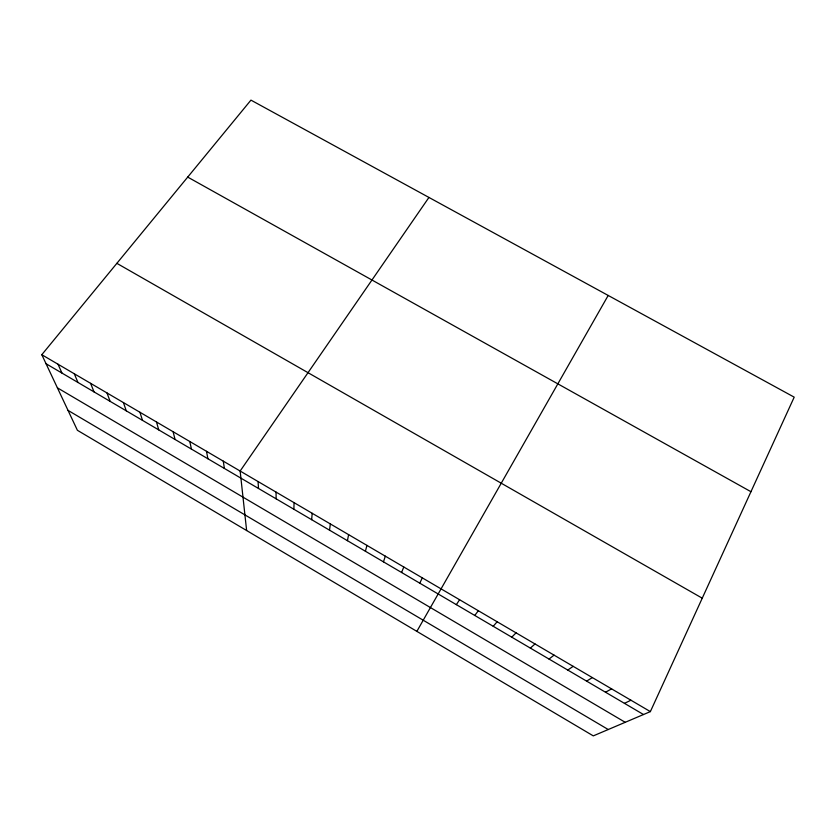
<?xml version="1.0" encoding="UTF-8"?>
<svg xmlns="http://www.w3.org/2000/svg" width="836" height="836" viewBox="0 0 836 836"><rect width="100%" height="100%" fill="white"/><g stroke="black" fill="none" stroke-linecap="round" stroke-linejoin="round"><path stroke-width="1.25" d="M293.875 509.249L294.073 502.655M311.661 519.689L312.183 513.283M329.509 530.17L330.366 523.942M347.431 540.693L348.612 534.643M365.416 551.248L366.941 545.385M383.463 561.855L385.323 556.17M401.583 572.493L403.788 566.996M650.366 711.614L794.2 397.152L250.946 100.121L41.8 354.715L77.403 430.3L593.299 735.879L650.366 711.614L41.8 354.715M419.776 583.173L422.316 577.864M416.861 631.368L608.19 295.453M456.362 604.647L459.591 599.725M428.941 197.442L240.141 471.034L246.63 530.536M474.754 615.453L478.338 610.719M493.219 626.289L497.159 621.754M511.757 637.178L516.052 632.842M530.358 648.099L535.019 643.96M549.033 659.061L554.059 655.121M567.78 670.075L573.172 666.334M586.6 681.121L592.358 677.588M605.494 692.218L611.618 688.885M624.461 703.348L630.961 700.223M187.713 177.096L750.947 491.714M116.862 263.34L702.25 598.189M46.053 363.733L643.501 714.529M57.402 387.831L625.223 722.304M68.009 410.371L608.242 729.525M58.008 364.214L61.979 373.086M74.279 373.755L77.967 382.48M90.602 383.337L94.019 391.896M106.987 392.941L110.112 401.353M123.425 402.586L126.267 410.831M139.925 412.252L142.475 420.351M156.478 421.971L158.746 429.903M173.094 431.71L175.058 439.485M189.772 441.492L191.444 449.099M206.502 451.304L207.882 458.755M223.296 461.148L224.372 468.442M258.052 481.536L258.512 488.485M276.026 492.08L276.162 498.841"/></g></svg>
